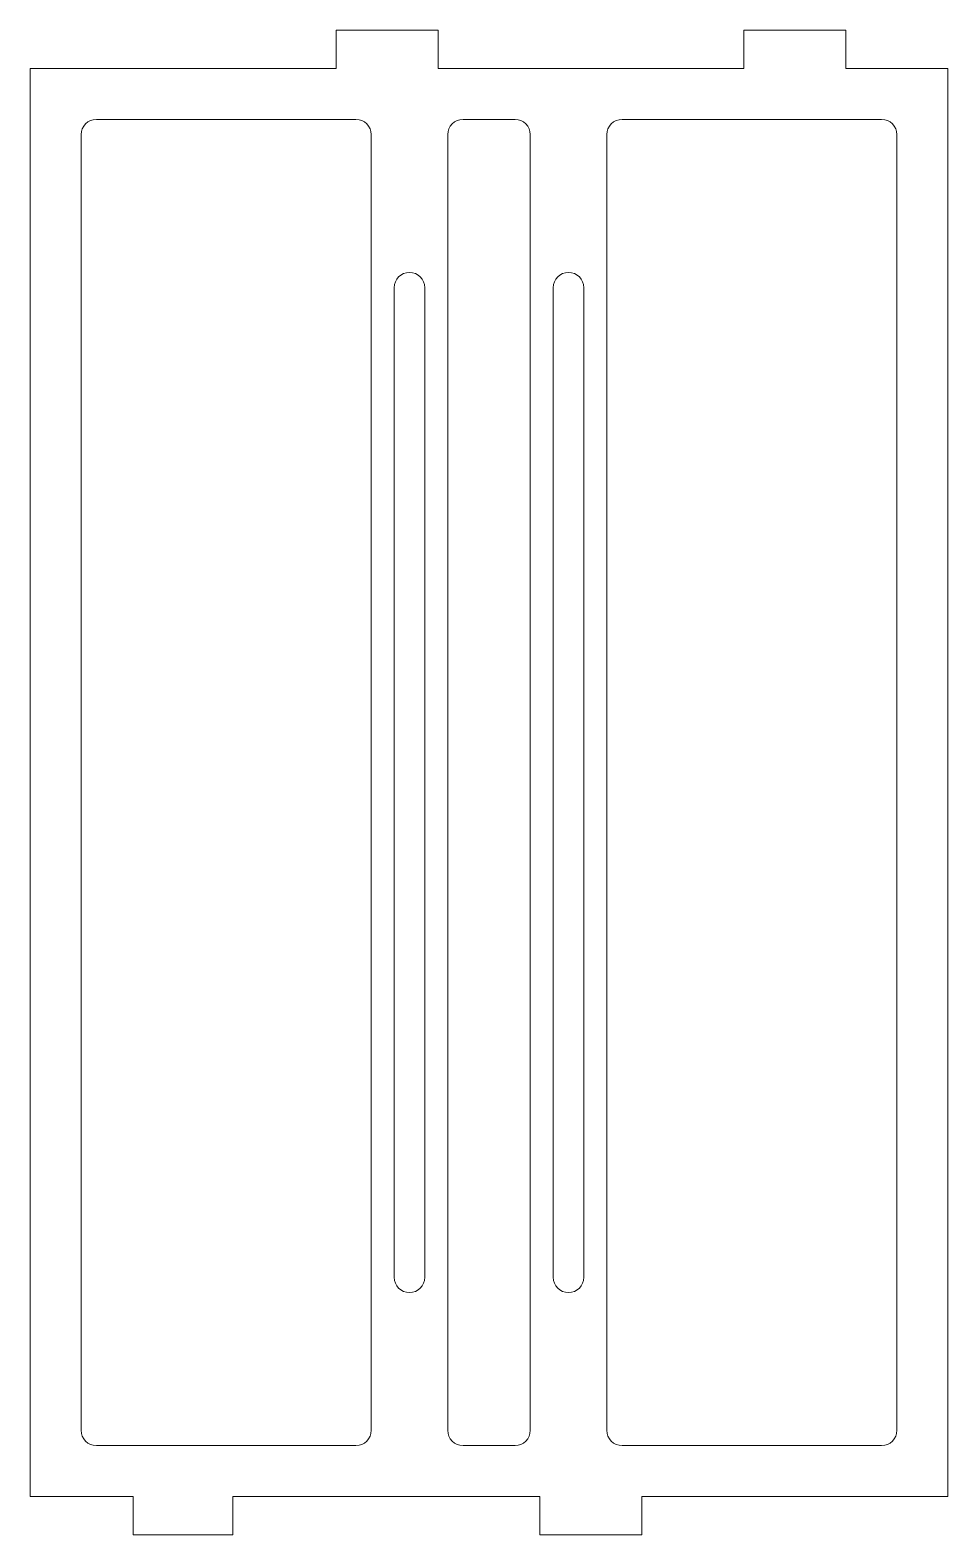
# Model space of a CAD drawing. Header units: inches. Extents: x 0.82 to 5.32, y 0.4 to 7.78.
import ezdxf

# ---------------------------------------------------------------- set-up
doc = ezdxf.new("R2010")
doc.units = ezdxf.units.IN
doc.header["$MEASUREMENT"] = 0

msp = doc.modelspace()

# ---------------------------------------------------------------- linework, layer by layer
at = {"color": 7, "linetype": 'Continuous', "lineweight": 15}
for p, q in [((2.3209, 7.7791), (2.3209, 7.5916)), ((2.3209, 7.7791), (2.8209, 7.7791)), ((2.8209, 7.7791), (2.8209, 7.5916)), ((4.3209, 7.7791), (4.3209, 7.5916)), ((4.3209, 7.7791), (4.8209, 7.7791)), ((4.8209, 7.7791), (4.8209, 7.5916)), ((0.8209, 7.5916), (0.8209, 0.5916)), ((2.3209, 7.5916), (0.8209, 7.5916)), ((4.3209, 7.5916), (2.8209, 7.5916)), ((5.3209, 7.5916), (4.8209, 7.5916)), ((5.3209, 0.5916), (5.3209, 7.5916)), ((2.4184, 7.3416), (1.1459, 7.3416)), ((3.1984, 7.3416), (2.9434, 7.3416)), ((4.9959, 7.3416), (3.7234, 7.3416)), ((1.0709, 7.2666), (1.0709, 0.9166)), ((2.4934, 7.2666), (2.4934, 0.9166)), ((2.8684, 0.9166), (2.8684, 7.2666)), ((3.2734, 7.2666), (3.2734, 0.9166)), ((3.6484, 0.9166), (3.6484, 7.2666)), ((5.0709, 0.9166), (5.0709, 7.2666)), ((2.6059, 6.5166), (2.6059, 1.6666)), ((2.7559, 1.6666), (2.7559, 6.5166)), ((3.3859, 6.5166), (3.3859, 1.6666)), ((3.5359, 1.6666), (3.5359, 6.5166)), ((1.1459, 0.8416), (2.4184, 0.8416)), ((2.9434, 0.8416), (3.1984, 0.8416)), ((3.7234, 0.8416), (4.9959, 0.8416)), ((0.8209, 0.5916), (1.327, 0.5916)), ((1.327, 0.4041), (1.327, 0.5916)), ((1.8147, 0.4041), (1.8147, 0.5916)), ((1.8147, 0.5916), (3.3209, 0.5916)), ((3.3209, 0.4041), (3.3209, 0.5916)), ((3.8209, 0.5916), (5.3209, 0.5916)), ((3.8209, 0.4041), (3.8209, 0.5916)), ((1.8147, 0.4041), (1.327, 0.4041)), ((3.8209, 0.4041), (3.3209, 0.4041))]:
    msp.add_line(p, q, dxfattribs=at)
for centre, start, end in [((1.1459, 7.2666), 90, 180), ((2.4184, 7.2666), 0, 90), ((2.9434, 7.2666), 90, 180), ((3.1984, 7.2666), 0, 90), ((3.7234, 7.2666), 90, 180), ((4.9959, 7.2666), 0, 90), ((2.6809, 6.5166), 90, 180), ((2.6809, 6.5166), 0, 90), ((3.4609, 6.5166), 90, 180), ((3.4609, 6.5166), 0, 90), ((2.6809, 1.6666), 180, 270), ((2.6809, 1.6666), 270, 0), ((3.4609, 1.6666), 180, 270), ((3.4609, 1.6666), 270, 0), ((1.1459, 0.9166), 180, 270), ((2.4184, 0.9166), 270, 0), ((2.9434, 0.9166), 180, 270), ((3.1984, 0.9166), 270, 0), ((3.7234, 0.9166), 180, 270), ((4.9959, 0.9166), 270, 0)]:
    msp.add_arc(centre, 0.075, start, end, dxfattribs=at)

doc.saveas('drawing.dxf')
